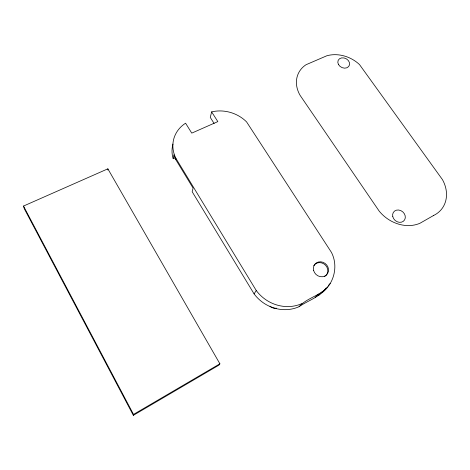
<?xml version="1.0" encoding="UTF-8"?>
<svg xmlns="http://www.w3.org/2000/svg" width="470" height="470" viewBox="0 0 470 470"><rect width="100%" height="100%" fill="white"/><g stroke="black" fill="none" stroke-linecap="round" stroke-linejoin="round"><path stroke-width="0.7" d="M175.433 157.732L173.201 158.713L173.871 154.718L175.739 159.547L193.076 188.088L192.177 191.754L254.076 293.879A36.59 33.905 38 0 0 299.067 306.698C307.979 300.465 319.712 297.263 326.156 287.951M175.739 159.547L175.939 158.402A33.576 29.41 15.6 0 1 185.585 123.205L191.76 133.127L217.833 121.607L211.635 111.883L210.278 117.43L214.091 123.434M133.333 415.333L133.515 414.423L23.5 206.054L107.859 168.83L219.895 363.809L218.897 365.155L133.333 415.333L24.334 208.797L23.5 206.054M321.832 292.892C334.152 283.674 338.553 266.026 331.409 252.331L246.58 121.906A33.581 29.216 17.7 0 0 211.635 111.883M254.076 293.879L256.267 290.542L175.939 158.402M299.067 306.698C306.875 297.839 320.111 295.865 327.819 286.741M315.217 297.346L318.319 294.108M318.689 295.336L321.838 292.076M328.336 285.454L330.193 283.533M133.515 414.423L219.895 363.809M173.201 158.713L172.719 157.092A33.094 29.093 15.5 0 1 172.96 144.073M107.859 168.83L107.888 170.011M301.952 303.579A37.148 34.328 37.7 0 1 256.267 290.542M276.384 308.173A7.32 6.88 42.9 0 1 269.986 306.164M313.796 265.615A7.878 7.138 41.5 0 1 325.452 265.145A7.878 7.138 41.5 0 1 324.559 276.607M433.628 215.466L419.922 223.285A33.834 28.37 38.5 0 1 379.22 211.159L300.072 95.304A30.391 24.828 26.2 0 1 306.035 64.725L326.738 55.807A30.256 24.493 27 0 1 359.497 64.566L442.476 179.658A31.784 26.373 38.8 0 1 433.628 215.466M338.441 64.472A6.139 4.906 26.6 0 0 348.67 66.546A6.139 4.906 26.6 0 0 344.034 57.951A6.139 4.906 26.6 0 0 338.441 64.472M392.755 216.529A6.774 5.746 40.2 0 0 403.278 221.341A6.774 5.746 40.2 0 0 400.869 210.63A6.774 5.746 40.2 0 0 392.755 216.529M313.619 270.45A7.902 7.156 41.4 0 0 326.286 275.109A7.902 7.156 41.4 0 0 322.978 262.289A7.902 7.156 41.4 0 0 313.619 270.45"/></g></svg>
